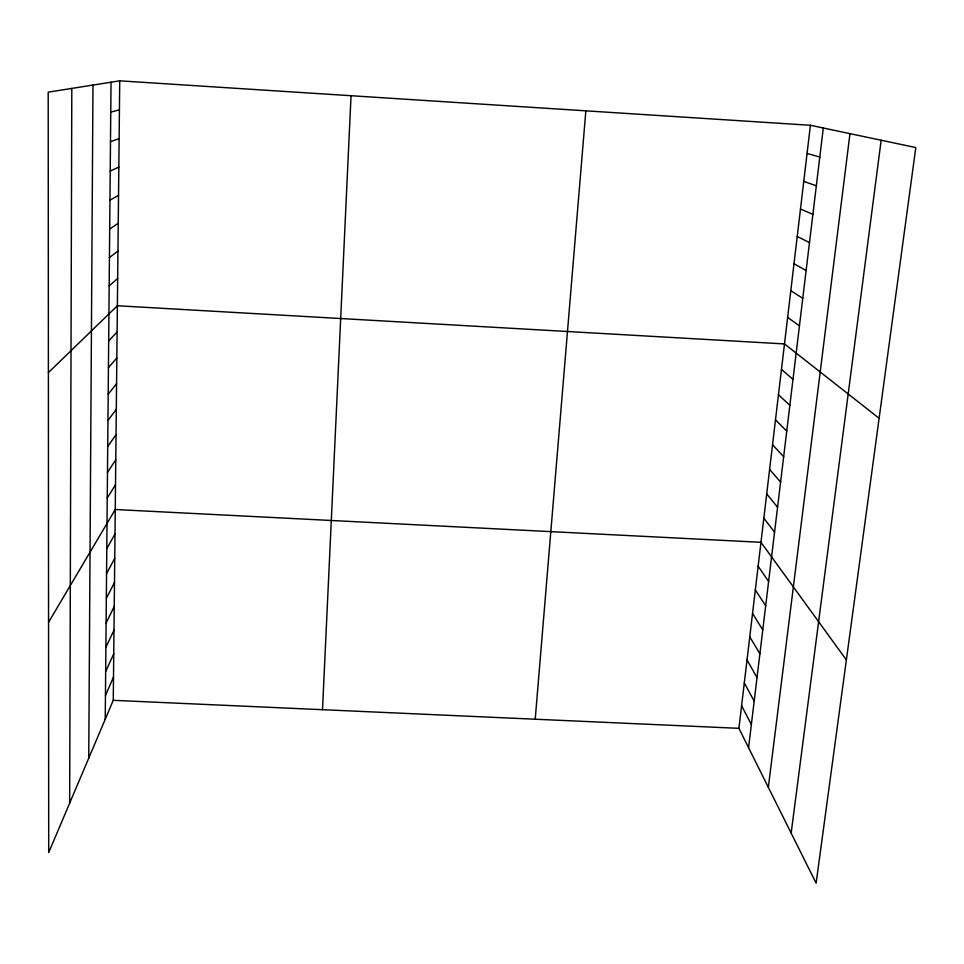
<?xml version="1.0" encoding="UTF-8"?>
<svg xmlns="http://www.w3.org/2000/svg" width="964" height="964" viewBox="0 0 964 964"><rect width="100%" height="100%" fill="white"/><g stroke="black" fill="none" stroke-linecap="round" stroke-linejoin="round"><path stroke-width="1.45" d="M69.661 803.157L71.806 88.423M88.736 758.162L92.978 85.073M105.233 719.264L111.029 82.217M119.729 80.831L48.2 92.158L48.706 852.562L113.258 700.322L119.729 80.831L810.411 125.284L915.8 147.552L816.122 883.169L738.918 728.338L810.411 125.284M322.506 709.697L351.041 95.725M535.213 719.216L585.847 110.824M748.57 747.666L823.304 128.007M768.332 787.323L849.971 133.647M791.155 833.077L881.156 140.226M105.45 695.49L113.499 677.138M105.666 671.522L113.752 653.773M105.883 647.35L113.993 630.203M106.112 622.985L114.246 606.452M106.329 598.403L114.487 582.509M106.558 573.628L114.74 558.373M106.787 548.649L114.993 534.044M48.549 622.322L115.258 509.51L760.982 542.31L846.368 659.93M107.245 498.039L115.511 484.772M107.474 472.408L115.776 459.828M107.715 446.561L116.041 434.68M107.944 420.497L116.307 409.326M108.185 394.204L116.572 383.756M108.426 367.682L116.837 357.969M108.679 340.931L117.114 331.965M48.393 372.598L117.379 305.745L784.491 343.931L879.12 418.292M109.173 285.898L117.668 278.5M109.426 257.593L117.957 251.002M109.691 229.034L118.247 223.274M109.956 200.199L118.536 195.294M110.221 171.11L118.837 167.061M110.486 141.756L119.126 138.575M110.752 112.125L119.428 109.836M113.258 700.322L738.918 728.338M807.073 153.457L819.798 157.036M803.759 181.377L816.327 185.799M800.481 209.068L812.893 214.309M797.228 236.505L809.483 242.567M793.999 263.714L806.109 270.571M790.805 290.682L802.759 298.322M787.636 317.421L799.445 325.832M781.467 369.441L792.986 379.334M778.466 394.746L789.853 405.35M775.49 419.846L786.745 431.137M772.538 444.741L783.66 456.719M769.609 469.432L780.599 482.072M766.717 493.917L777.562 507.233M763.837 518.21L774.562 532.164M758.138 566.217L768.609 581.437M755.33 589.932L765.681 605.766M752.547 613.453L762.765 629.902M749.775 636.794L759.885 653.845M747.028 659.954L757.017 677.584M744.304 682.922L754.173 701.129M741.605 705.72L751.354 724.494"/></g></svg>
